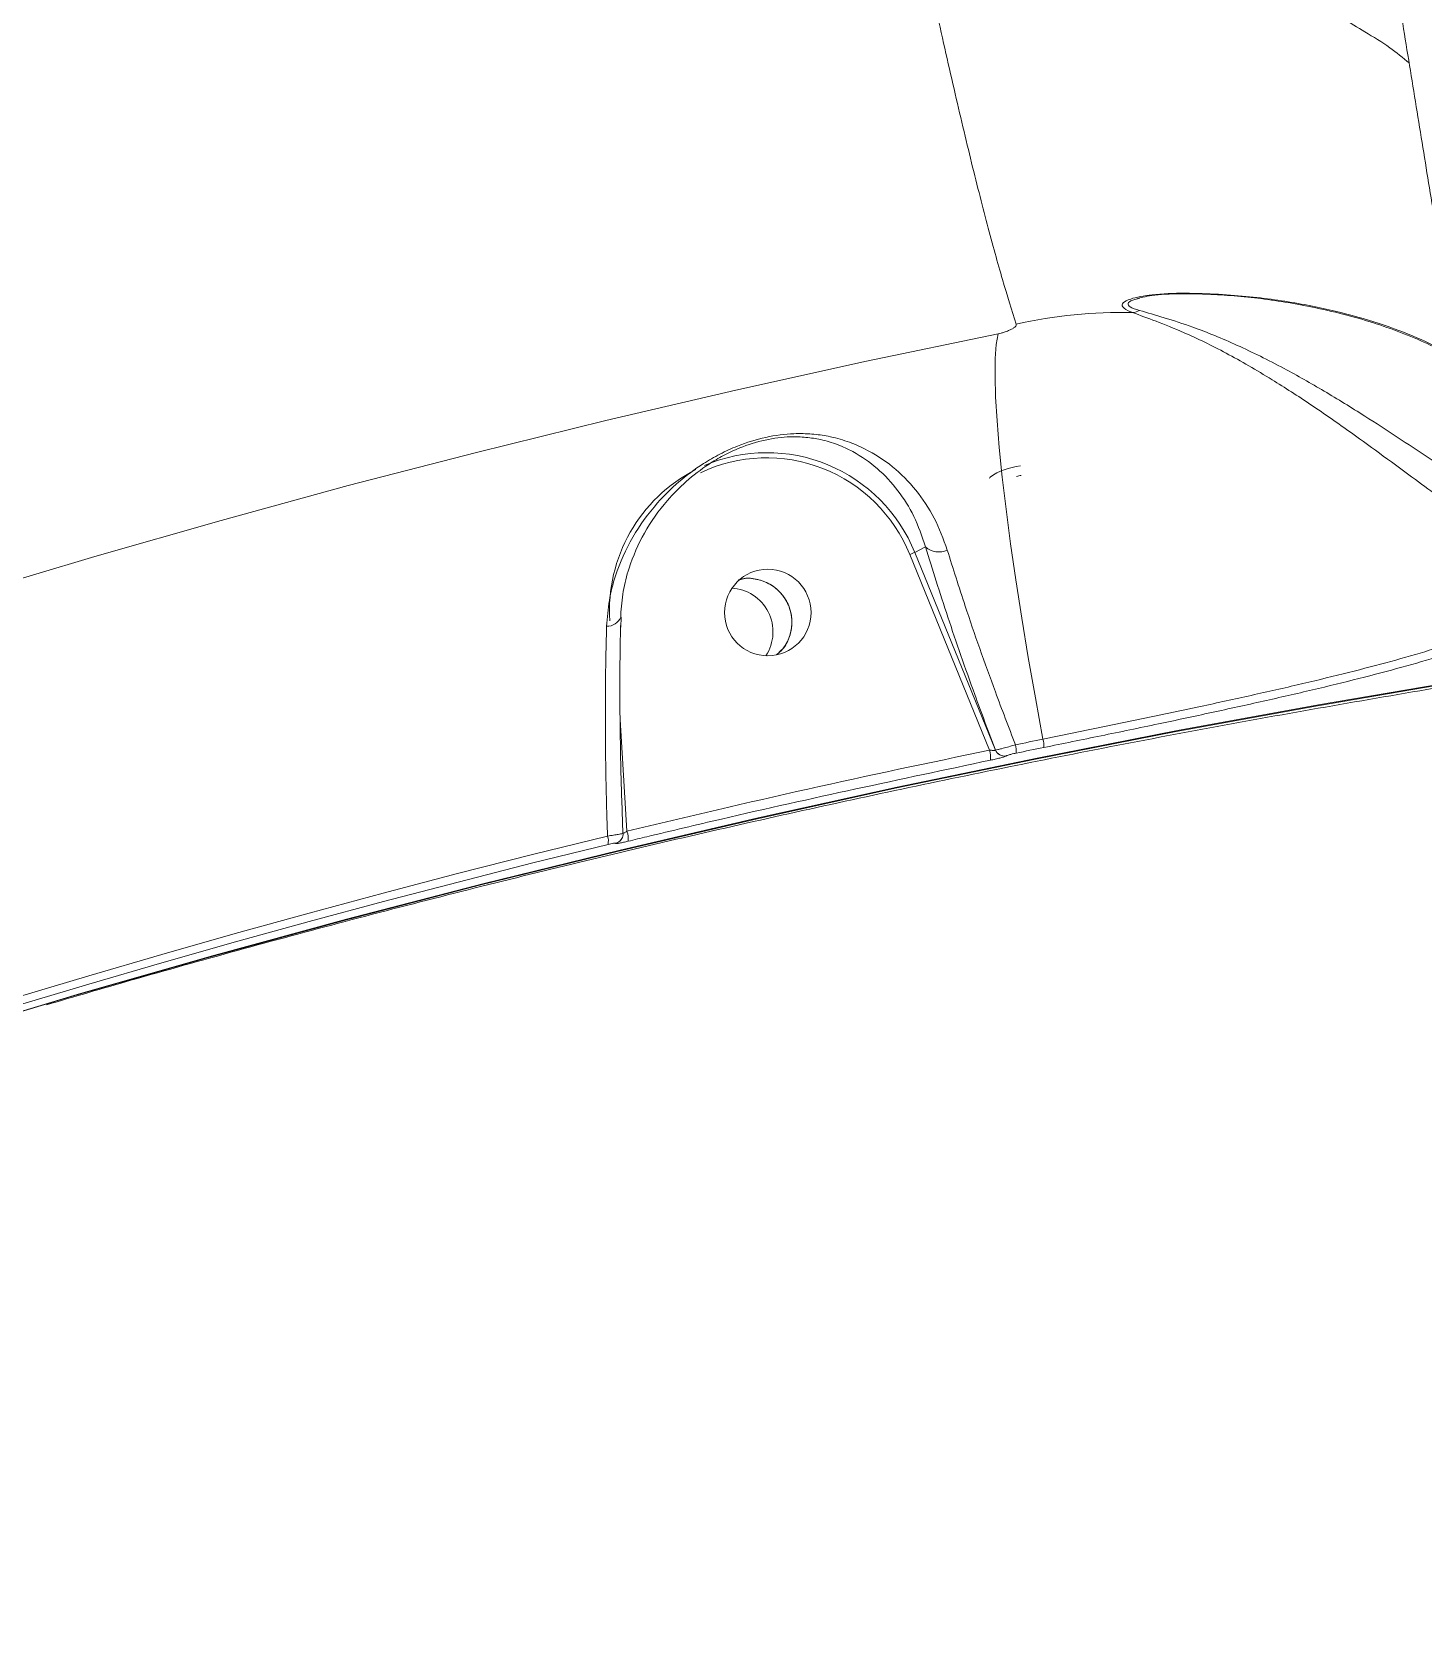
# Model space of a CAD drawing. Header units: millimetres. Extents: x -6104 to 7803, y -6013 to 4803.
# Drawn here: x 1956.2 to 2099.9, y 1914.7 to 2079.1 of the extents above; entities that cross this region are included whole.
import ezdxf

# ---------------------------------------------------------------- set-up
doc = ezdxf.new("R2010")
doc.units = ezdxf.units.MM
doc.layers.add('DIKOM_ОБЪЕКТ', color=7, linetype='Continuous')

msp = doc.modelspace()

# ---------------------------------------------------------------- linework, layer by layer
at = {"layer": 'DIKOM_ОБЪЕКТ', "color": 7, "linetype": 'Continuous', "lineweight": 15}
for p, q in [((2070.354, 2051.505), (2070.586, 2051.568)), ((2046.82, 2025.094), (2055.067, 2004.894)), ((2048.47, 2025.885), (2047.34, 2025.311)), ((2055.671, 2004.905), (2047.34, 2025.311)), ((2017.011, 2018.631), (2016.987, 2017.584)), ((2017.623, 1996.515), (2016.912, 2008.075)), ((2055.674, 2004.908), (2055.671, 2004.905)), ((2056.797, 2004.303), (2056.8, 2004.306)), ((2016.461, 1995.279), (2016.457, 1995.276)), ((2017.205, 1996.3), (2017.198, 1996.294))]:
    msp.add_line(p, q, dxfattribs=at)
at = {"layer": 'DIKOM_ОБЪЕКТ', "color": 7, "linetype": 'Continuous', "lineweight": 15, "flags": 128}
for points in [[(2055.955, 2047.895), (2042.373, 2045.064), (2028.861, 2042.079), (2015.429, 2038.94), (2002.084, 2035.65), (1988.836, 2032.212), (1975.694, 2028.626), (1962.664, 2024.896), (1949.757, 2021.024), (1936.98, 2017.013), (1924.342, 2012.865), (1915.208, 2009.751)], [(2055.955, 2047.895), (2055.764, 2046.802), (2055.657, 2045.345), (2055.635, 2043.534), (2055.698, 2041.384), (2055.845, 2038.912), (2056.076, 2036.136), (2056.388, 2033.08), (2056.78, 2029.765), (2057.248, 2026.218), (2057.789, 2022.467), (2058.397, 2018.541), (2059.07, 2014.471), (2059.8, 2010.287), (2060.583, 2006.024)], [(2016.981, 2018.839), (2016.997, 2018.646), (2016.996, 2018.632)], [(2108.93, 2012.921), (2103.641, 2012.062), (2089.037, 2009.571), (2074.479, 2006.907), (2059.978, 2004.074), (2045.542, 2001.072), (2031.182, 1997.905), (2016.906, 1994.573), (2002.724, 1991.08), (1988.646, 1987.427), (1974.68, 1983.617), (1960.836, 1979.652), (1947.122, 1975.535), (1933.549, 1971.269), (1920.123, 1966.857), (1906.856, 1962.3), (1893.754, 1957.604), (1883.087, 1953.629)], [(1890.387, 1956.363), (1893.085, 1957.355), (1906.226, 1962.067), (1919.534, 1966.637), (1933, 1971.063), (1946.615, 1975.342), (1960.369, 1979.471), (1974.255, 1983.447), (1988.263, 1987.269), (2002.384, 1990.933), (2016.609, 1994.437), (2030.928, 1997.778), (2045.331, 2000.955), (2059.81, 2003.966), (2074.356, 2006.808), (2088.957, 2009.479), (2103.606, 2011.979), (2108.944, 2012.845)], [(2060.583, 2006.024), (2060.229, 2005.952), (2059.874, 2005.88), (2059.519, 2005.808), (2059.164, 2005.736), (2058.809, 2005.663), (2058.455, 2005.591), (2058.1, 2005.519), (2057.746, 2005.446)], [(2057.829, 2004.591), (2058.184, 2004.664), (2058.538, 2004.736), (2058.893, 2004.808), (2059.248, 2004.881), (2059.603, 2004.953), (2059.958, 2005.025), (2060.314, 2005.097), (2060.669, 2005.169)], [(2015.611, 1996.018), (2007.856, 1994.104), (2000.131, 1992.141), (1992.44, 1990.129), (1984.783, 1988.068), (1977.161, 1985.96), (1969.577, 1983.805), (1962.032, 1981.603), (1954.528, 1979.354)], [(1954.537, 1978.48), (1962.047, 1980.73), (1969.597, 1982.934), (1977.186, 1985.091), (1984.813, 1987.201), (1992.476, 1989.262), (2000.173, 1991.276), (2007.903, 1993.24), (2015.664, 1995.156)]]:
    msp.add_lwpolyline(points, dxfattribs=at)
at = {"layer": 'DIKOM_ОБЪЕКТ', "color": 7, "linetype": 'Continuous', "lineweight": 15}
msp.add_circle((2032.165, 2019.105), 4.471, dxfattribs=at)
for centre, radius, start, end in [((2068.804, 1999.137), 50.956, 88.83092, 102.43464), ((2069.696, 2051.782), 1.707, 274.96508, 299.95702), ((2032.034, 2019.147), 15.937, 21.90882, 115.35565), ((2032.088, 2019.175), 16.44, 21.91644, 113.13918), ((2032.157, 2019.316), 16.34, 117.07365, 183.68811), ((2060.229, 2024.467), 9, 102.03271, 105.25951), ((2040.49, 2040.956), 17.079, 291.75684, 293.64702), ((2049.831, 2027.393), 2.031, 227.93216, 295.47056), ((2028.184, 2017.117), 4.519, 326.74547, 87.14184), ((2015.547, 2019.269), 1.582, 269.06519, 336.25242), ((2055.28, 2004.775), 2.555, 355.86525, 15.21894), ((2058.001, 2005.335), 2.673, 356.43994, 14.93377), ((2052.752, 2004.176), 2.424, 352.42349, 17.22041), ((2056.6, 2005.288), 1.005, 202.40895, 281.29315), ((2056.603, 2005.291), 1.005, 202.40712, 281.30442), ((2014.12, 1995.494), 1.581, 347.66653, 19.3618), ((2016.224, 1996.23), 0.981, 283.75034, 310.06347), ((2016.228, 1996.23), 0.979, 283.7297, 310.16452), ((2016.218, 1996.232), 0.987, 310.22839, 328.97455), ((2015.39, 1995.728), 2.367, 354.12498, 19.42555)]:
    msp.add_arc(centre, radius, start, end, dxfattribs=at)
for points, knots in [([(2160.838, 1915.473), (2160.738, 1915.446), (2159.632, 1915.145), (2157.463, 1914.873), (2154.396, 1914.682), (2151.382, 1914.83), (2148.466, 1915.255), (2145.675, 1915.942), (2143.037, 1916.861), (2140.579, 1917.975), (2138.325, 1919.243), (2136.292, 1920.62), (2134.488, 1922.059), (2132.909, 1923.519), (2131.539, 1924.964), (2130.358, 1926.376), (2129.337, 1927.741), (2128.452, 1929.061), (2127.675, 1930.344), (2126.983, 1931.606), (2126.355, 1932.866), (2125.771, 1934.155), (2125.208, 1935.519), (2124.636, 1937.042), (2124.004, 1938.897), (2123.255, 1941.34), (2122.461, 1944.227), (2121.646, 1947.447), (2120.856, 1950.765), (2120.05, 1954.325), (2119.213, 1958.179), (2118.363, 1962.231), (2117.492, 1966.51), (2116.592, 1971.045), (2115.662, 1975.84), (2114.701, 1980.898), (2113.706, 1986.224), (2112.678, 1991.826), (2111.618, 1997.686), (2110.526, 2003.811), (2109.402, 2010.194), (2108.244, 2016.853), (2107.052, 2023.777), (2105.83, 2030.948), (2104.582, 2038.34), (2103.31, 2045.951), (2102.008, 2053.799), (2100.677, 2061.897), (2099.315, 2070.245), (2097.926, 2078.816), (2096.511, 2087.613), (2095.069, 2096.638), (2093.602, 2105.878), (2092.113, 2115.312), (2090.603, 2124.937), (2089.072, 2134.758), (2087.517, 2144.784), (2085.942, 2154.989), (2084.353, 2165.345), (2082.752, 2175.834), (2081.133, 2186.485), (2079.498, 2197.302), (2077.844, 2208.288), (2076.179, 2219.407), (2074.501, 2230.661), (2072.809, 2242.053), (2071.106, 2253.578), (2069.395, 2265.202), (2067.678, 2276.915), (2065.957, 2288.709), (2064.228, 2300.604), (2062.494, 2312.583), (2060.758, 2324.626), (2059.021, 2336.717), (2057.288, 2348.835), (2055.557, 2360.988), (2053.826, 2373.188), (2052.091, 2385.46), (2050.355, 2397.796), (2048.619, 2410.178), (2046.885, 2422.59), (2045.156, 2435.016), (2043.435, 2447.438), (2041.724, 2459.838), (2040.024, 2472.198), (2038.34, 2484.502), (2036.672, 2496.735), (2035.022, 2508.883), (2033.391, 2520.956), (2031.77, 2532.988), (2030.16, 2545), (2028.561, 2556.984), (2026.977, 2568.905), (2025.413, 2580.726), (2023.874, 2592.413), (2022.362, 2603.955), (2020.871, 2615.384), (2019.402, 2626.707), (2017.954, 2637.921), (2016.532, 2648.998), (2015.134, 2659.941), (2013.761, 2670.75), (2012.415, 2681.412), (2011.098, 2691.903), (2009.81, 2702.226), (2008.551, 2712.394), (2007.318, 2722.407), (2006.118, 2732.229), (2004.953, 2741.827), (2003.827, 2751.182), (2002.734, 2760.333), (2001.674, 2769.287), (2000.647, 2778.045), (1999.656, 2786.576), (1998.702, 2794.882), (1997.783, 2802.965), (1996.899, 2810.827), (1996.056, 2818.433), (1995.253, 2825.786), (1994.488, 2832.887), (1993.76, 2839.757), (1993.072, 2846.372), (1992.426, 2852.714), (1991.824, 2858.757), (1991.263, 2864.535), (1990.742, 2870.056), (1990.261, 2875.33), (1989.822, 2880.329), (1989.425, 2885.058), (1989.071, 2889.525), (1988.759, 2893.735), (1988.49, 2897.687), (1988.266, 2901.391), (1988.085, 2904.874), (1987.952, 2908.189), (1987.87, 2911.421), (1987.86, 2914.388), (1987.929, 2916.961), (1988.059, 2919.029), (1988.225, 2920.731), (1988.428, 2922.239), (1988.683, 2923.716), (1989.001, 2925.195), (1989.397, 2926.706), (1989.888, 2928.272), (1990.497, 2929.91), (1991.251, 2931.633), (1992.18, 2933.44), (1993.313, 2935.317), (1994.673, 2937.236), (1996.278, 2939.157), (1998.131, 2941.027), (2000.22, 2942.793), (2002.524, 2944.404), (2005.014, 2945.818), (2007.747, 2947.04), (2010.686, 2948.022), (2013.78, 2948.669), (2015.868, 2948.97), (2016.905, 2948.984), (2016.911, 2948.984)], [0, 0, 0, 0, 0.0002068, 0.0022859, 0.0043257, 0.0063293, 0.0082993, 0.0102376, 0.0121447, 0.01402, 0.015862, 0.0176692, 0.0194435, 0.0211942, 0.0229405, 0.0247067, 0.0265243, 0.0284371, 0.0304974, 0.0327684, 0.0353293, 0.0382848, 0.0417846, 0.0460632, 0.0515452, 0.0592115, 0.0696141, 0.0785634, 0.0869795, 0.0958944, 0.1044129, 0.1126703, 0.1208347, 0.1289275, 0.1369533, 0.1449344, 0.1528885, 0.1608305, 0.1687737, 0.176647, 0.1845238, 0.1924242, 0.2003318, 0.2082243, 0.2160822, 0.2238875, 0.2316743, 0.2395262, 0.247365, 0.2551985, 0.2630343, 0.2708779, 0.278737, 0.286584, 0.2943911, 0.3022287, 0.310082, 0.3179349, 0.3257679, 0.3335657, 0.3413397, 0.3491775, 0.3570018, 0.3648204, 0.3726409, 0.3804685, 0.3883108, 0.3961612, 0.4039601, 0.4117713, 0.4195921, 0.4274155, 0.4352317, 0.4430333, 0.4508236, 0.4585758, 0.4663478, 0.474148, 0.4819714, 0.4898125, 0.4976658, 0.5055257, 0.5133861, 0.5212398, 0.5290816, 0.5369057, 0.5447071, 0.5524809, 0.5602279, 0.5679865, 0.5757951, 0.5836331, 0.5914843, 0.5993297, 0.6071499, 0.6149291, 0.6226957, 0.6305121, 0.6383193, 0.6461248, 0.653935, 0.6617562, 0.6695971, 0.6774227, 0.6852283, 0.6930752, 0.7009432, 0.7088107, 0.716652, 0.7244475, 0.7322156, 0.7400569, 0.7478882, 0.7557171, 0.7635504, 0.7713943, 0.7792567, 0.7871446, 0.7949593, 0.80282, 0.8107088, 0.8186081, 0.826497, 0.8343565, 0.8421527, 0.8500779, 0.8580074, 0.8659511, 0.8739223, 0.8819369, 0.8900141, 0.8981756, 0.9063666, 0.9147325, 0.9233442, 0.9323628, 0.9422166, 0.950345, 0.9561241, 0.9601714, 0.9635623, 0.9664334, 0.9689246, 0.9711411, 0.9731649, 0.9750614, 0.9768847, 0.9786788, 0.9804716, 0.9822831, 0.9841265, 0.9860028, 0.9879053, 0.9898257, 0.9917568, 0.9936938, 0.9958294, 0.9979294, 0.9999886, 1, 1, 1, 1]), ([(2160.815, 1915.56), (2160.751, 1915.518), (2160.508, 1915.359), (2159.947, 1916.001), (2159.131, 1917.532), (2158.169, 1920.083), (2157.081, 1923.555), (2155.879, 1927.923), (2154.565, 1933.149), (2153.147, 1939.19), (2151.615, 1946.082), (2149.957, 1953.887), (2148.171, 1962.63), (2146.259, 1972.321), (2144.242, 1982.853), (2142.143, 1994.099), (2139.969, 2006.02), (2137.727, 2018.567), (2135.401, 2031.828), (2132.971, 2045.912), (2130.438, 2060.826), (2127.803, 2076.565), (2125.097, 2092.954), (2122.352, 2109.79), (2119.573, 2127.032), (2116.768, 2144.631), (2113.915, 2162.723), (2110.991, 2181.454), (2108, 2200.815), (2104.943, 2220.788), (2101.858, 2241.145), (2098.779, 2261.651), (2095.712, 2282.267), (2092.662, 2302.95), (2089.605, 2323.856), (2086.519, 2345.147), (2083.408, 2366.799), (2080.279, 2388.784), (2077.166, 2410.848), (2073.949, 2433.859), (2070.639, 2457.781), (2067.247, 2482.558), (2063.882, 2507.397), (2060.554, 2532.236), (2057.272, 2557.009), (2054.229, 2580.238), (2051.419, 2601.922), (2048.833, 2622.089), (2046.316, 2641.929), (2043.85, 2661.59), (2041.44, 2681.027), (2039.094, 2700.2), (2036.839, 2718.883), (2034.7, 2736.856), (2032.678, 2754.104), (2030.772, 2770.629), (2028.965, 2786.572), (2027.245, 2802.049), (2025.618, 2817.011), (2024.09, 2831.418), (2022.68, 2845.099), (2021.401, 2857.908), (2020.255, 2869.844), (2019.237, 2880.918), (2018.339, 2891.218), (2017.556, 2900.812), (2016.893, 2909.653), (2016.356, 2917.704), (2015.949, 2924.867), (2015.675, 2931.067), (2015.53, 2936.317), (2015.511, 2940.648), (2015.62, 2944.093), (2015.854, 2946.694), (2016.234, 2948.309), (2016.592, 2949.032), (2016.859, 2948.915), (2016.912, 2948.891)], [0, 0, 0, 0, 0.0047759, 0.0179822, 0.0315673, 0.0451651, 0.0587629, 0.0723481, 0.0855747, 0.0988127, 0.1120506, 0.1252771, 0.1388891, 0.1525137, 0.1661382, 0.1797502, 0.1929779, 0.206217, 0.2194561, 0.2326838, 0.2462961, 0.2599209, 0.2735457, 0.287158, 0.3003685, 0.3135905, 0.3268124, 0.3400229, 0.353616, 0.3672216, 0.3808272, 0.3944203, 0.407632, 0.4208551, 0.4340782, 0.4472899, 0.4608853, 0.474493, 0.4881008, 0.5016961, 0.5169789, 0.5322704, 0.5475532, 0.5631661, 0.5787883, 0.5944011, 0.6076301, 0.6208704, 0.6341108, 0.6473398, 0.6609532, 0.6745791, 0.688205, 0.7018184, 0.7150247, 0.7282423, 0.74146, 0.7546662, 0.7682548, 0.7818558, 0.7954567, 0.8090453, 0.8222732, 0.8355126, 0.848752, 0.8619799, 0.875594, 0.8892206, 0.9028473, 0.9164615, 0.9296849, 0.9429198, 0.9561546, 0.9693778, 0.9829873, 0.9966093, 1, 1, 1, 1]), ([(1979.8, 2566.57), (1980.467, 2560.675), (1981.802, 2548.885), (1983.889, 2530.719), (1986.034, 2512.236), (1988.319, 2492.786), (1990.738, 2472.453), (1993.292, 2451.283), (1995.922, 2429.798), (1998.626, 2408.063), (2001.4, 2386.152), (2004.158, 2364.775), (2006.892, 2343.999), (2009.595, 2323.872), (2012.345, 2303.838), (2015.137, 2283.972), (2017.963, 2264.352), (2020.824, 2244.997), (2023.71, 2226.005), (2026.626, 2207.369), (2029.524, 2189.392), (2032.335, 2172.495), (2035.035, 2156.762), (2037.616, 2142.177), (2040.149, 2128.316), (2042.62, 2115.256), (2045.014, 2103.058), (2047.263, 2092.052), (2049.36, 2082.223), (2051.306, 2073.535), (2053.142, 2065.777), (2054.851, 2059.037), (2056.44, 2053.257), (2057.368, 2050.35), (2057.832, 2048.897)], [0, 0, 0, 0, 0.0283335, 0.0566671, 0.0852828, 0.1138983, 0.1455323, 0.1771904, 0.2088241, 0.2413902, 0.2739832, 0.3065486, 0.3371874, 0.3678491, 0.3984873, 0.4300099, 0.4615581, 0.4930803, 0.525743, 0.5584056, 0.5915373, 0.6246692, 0.6557872, 0.6869297, 0.718048, 0.7500731, 0.7821242, 0.8141497, 0.844705, 0.8752823, 0.9058378, 0.9372173, 0.9686205, 1, 1, 1, 1]), ([(1916.885, 2014.338), (1917.161, 2014.597), (1919.652, 2016.927), (1923.966, 2022.14), (1929.768, 2030.026), (1935.252, 2039.137), (1940.377, 2049.425), (1945.042, 2060.986), (1949.104, 2073.559), (1952.518, 2087.15), (1955.247, 2101.735), (1957.205, 2116.833), (1958.423, 2132.347), (1958.947, 2148.178), (1958.795, 2164.755), (1957.933, 2182.052), (1956.343, 2200.026), (1954.008, 2218.68), (1950.9, 2237.966), (1946.987, 2257.932), (1942.302, 2278.286), (1936.97, 2298.541), (1931.08, 2318.521), (1924.709, 2338.151), (1917.69, 2357.983), (1910.026, 2377.958), (1901.733, 2398.009), (1893.05, 2417.58), (1884.034, 2436.621), (1874.741, 2455.091), (1864.974, 2473.409), (1854.74, 2491.495), (1844.092, 2509.337), (1836.733, 2520.805), (1833.055, 2526.537)], [0, 0, 0, 0, 0.00362333, 0.03267751, 0.06202086, 0.09136412, 0.12380246, 0.1562658, 0.18870386, 0.22209805, 0.25551995, 0.28891367, 0.3203315, 0.35177295, 0.38319047, 0.41551451, 0.44786506, 0.48018897, 0.51368225, 0.54717551, 0.58114976, 0.61512431, 0.64703362, 0.67896806, 0.71087771, 0.74371715, 0.77658352, 0.80942335, 0.8407557, 0.87211054, 0.90344315, 0.93562061, 0.96782235, 1, 1, 1, 1]), ([(2070.675, 2105.499), (2068.975, 2105.392), (2066.397, 2105.23), (2063.136, 2104.404), (2061.015, 2103.639), (2059.277, 2102.766), (2057.94, 2101.831), (2057.003, 2100.707), (2056.895, 2099.516), (2057.548, 2098.496), (2058.539, 2097.647), (2059.899, 2096.773), (2061.642, 2095.845), (2064.469, 2094.501), (2068.336, 2092.759), (2073.292, 2090.463), (2077.987, 2088.133), (2082.263, 2085.858), (2085.743, 2083.895), (2088.859, 2082.063), (2091.525, 2080.452), (2093.078, 2079.527), (2093.831, 2079.079)], [0, 0, 0, 0, 0.0866953, 0.1314022, 0.1760763, 0.2081996, 0.2409027, 0.2744224, 0.3082533, 0.3377444, 0.3650538, 0.3930364, 0.432878, 0.4727631, 0.5545445, 0.6396949, 0.7264134, 0.7889976, 0.8528485, 0.9020912, 0.9525889, 1, 1, 1, 1]), ([(2093.831, 2079.079), (2094.713, 2078.545), (2096.371, 2077.543), (2097.757, 2076.4), (2098.406, 2075.865)], [0, 0, 0, 0, 0.5321512, 1, 1, 1, 1]), ([(2075.279, 2052.093), (2074.094, 2052.069), (2072.439, 2052.036), (2070.627, 2051.75), (2069.522, 2051.478), (2068.741, 2051.099), (2068.706, 2050.619), (2069.316, 2050.288), (2069.788, 2050.104), (2069.844, 2050.082)], [0, 0, 0, 0, 0.2865086, 0.400268, 0.5162968, 0.6574591, 0.7993869, 0.9763494, 1, 1, 1, 1]), ([(2070.549, 2050.304), (2070.178, 2050.423), (2069.511, 2050.639), (2069.281, 2051.014), (2069.622, 2051.327), (2070.176, 2051.462), (2070.354, 2051.505)], [0, 0, 0, 0, 0.3359427, 0.6054019, 0.8738625, 1, 1, 1, 1]), ([(2075.547, 2052.008), (2075.353, 2052.016), (2074.534, 2052.051), (2073.261, 2051.988), (2071.893, 2051.86), (2070.967, 2051.702), (2070.468, 2051.582), (2070.356, 2051.541), (2070.347, 2051.538)], [0, 0, 0, 0, 0.0917783, 0.387411, 0.6430677, 0.8381109, 0.9870407, 1, 1, 1, 1]), ([(2103.41, 2045.362), (2102.478, 2045.881), (2100.519, 2046.973), (2096.901, 2048.456), (2092.643, 2049.822), (2087.712, 2050.958), (2082.978, 2051.646), (2078.765, 2051.999), (2076.441, 2052.062), (2075.279, 2052.093)], [0, 0, 0, 0, 0.1502613, 0.3158081, 0.4854993, 0.655099, 0.8255632, 0.9127985, 1, 1, 1, 1]), ([(2075.279, 2052.093), (2075.298, 2052.084), (2075.388, 2052.04), (2075.482, 2052.037), (2075.557, 2052.034)], [0, 0, 0, 0, 0.2018055, 1, 1, 1, 1]), ([(2103.439, 2045.19), (2103.253, 2045.307), (2102.398, 2045.844), (2100.566, 2046.758), (2097.967, 2047.9), (2095.082, 2048.932), (2092.041, 2049.826), (2088.99, 2050.552), (2086.023, 2051.116), (2083.204, 2051.529), (2080.408, 2051.816), (2077.886, 2051.989), (2076.23, 2052.02), (2075.557, 2052.032)], [0, 0, 0, 0, 0.0328865, 0.1509976, 0.2763445, 0.3960249, 0.5107346, 0.6214266, 0.7135214, 0.7980516, 0.8764219, 0.9497682, 1, 1, 1, 1]), ([(2069.844, 2050.082), (2070.62, 2049.802), (2072.192, 2049.236), (2075.499, 2047.908), (2079.494, 2045.965), (2083.927, 2043.405), (2088.286, 2040.578), (2092.153, 2037.881), (2095.777, 2035.247), (2098.848, 2032.976), (2101.625, 2030.937), (2103.766, 2029.397), (2104.975, 2028.577), (2105.442, 2028.261)], [0, 0, 0, 0, 0.088909, 0.1801275, 0.3049748, 0.433463, 0.5379149, 0.6451627, 0.72941, 0.8158741, 0.8847877, 0.9555214, 1, 1, 1, 1]), ([(2105.72, 2031.612), (2105.626, 2031.671), (2104.79, 2032.193), (2103.04, 2033.344), (2100.279, 2035.177), (2097.183, 2037.233), (2093.547, 2039.591), (2089.615, 2042.011), (2085.186, 2044.524), (2080.598, 2046.788), (2076.494, 2048.477), (2073.021, 2049.595), (2071.372, 2050.068), (2070.549, 2050.304)], [0, 0, 0, 0, 0.0090098, 0.080173, 0.1514054, 0.2391183, 0.3269211, 0.4371354, 0.5474465, 0.6808874, 0.8143697, 0.9073207, 1, 1, 1, 1]), ([(2057.832, 2048.897), (2057.835, 2048.846), (2057.842, 2048.738), (2057.663, 2048.557), (2057.377, 2048.379), (2057.029, 2048.216), (2056.647, 2048.076), (2056.271, 2047.965), (2056.057, 2047.918), (2055.955, 2047.895)], [0, 0, 0, 0, 0.1944046, 0.4037226, 0.553907, 0.6910395, 0.8350565, 0.9218982, 1, 1, 1, 1]), ([(2050.704, 2025.559), (2050.289, 2026.689), (2049.446, 2028.981), (2047.5, 2031.839), (2045.112, 2034.259), (2042.683, 2035.845), (2040.399, 2036.813), (2038.577, 2037.311), (2036.728, 2037.571), (2034.611, 2037.622), (2031.963, 2037.291), (2029.318, 2036.465), (2027.187, 2035.483), (2025.107, 2034.276), (2022.898, 2032.616), (2020.392, 2030.131), (2018.084, 2026.938), (2016.541, 2023.493), (2015.722, 2020.359), (2015.589, 2018.581), (2015.522, 2017.687)], [0, 0, 0, 0, 0.0717902, 0.14563, 0.2211701, 0.2985183, 0.3406384, 0.383295, 0.4161017, 0.4496147, 0.4986444, 0.547794, 0.5804517, 0.6139734, 0.6704391, 0.7283203, 0.8119552, 0.8980742, 0.9486883, 1, 1, 1, 1]), ([(2016.981, 2018.839), (2017.045, 2019.663), (2017.175, 2021.321), (2017.92, 2024.196), (2019.324, 2027.403), (2021.398, 2030.347), (2023.692, 2032.681), (2025.669, 2034.21), (2027.574, 2035.344), (2029.481, 2036.246), (2031.895, 2037.013), (2034.268, 2037.295), (2036.143, 2037.226), (2037.778, 2036.965), (2039.396, 2036.478), (2041.397, 2035.558), (2043.542, 2034.054), (2045.625, 2031.801), (2047.35, 2029.114), (2048.094, 2026.97), (2048.47, 2025.885)], [0, 0, 0, 0, 0.0515549, 0.1037773, 0.189072, 0.2766016, 0.3332114, 0.3909232, 0.4225517, 0.4549584, 0.5012663, 0.5475071, 0.5791757, 0.6117651, 0.6537265, 0.6963, 0.7731206, 0.8516239, 0.9249657, 1, 1, 1, 1]), ([(2058.257, 2034.264), (2057.124, 2034.022), (2055.945, 2033.771), (2055.067, 2033.015), (2055.033, 2032.986)], [0, 0, 0, 0, 0.961801, 1, 1, 1, 1]), ([(2048.47, 2025.885), (2048.826, 2024.714), (2049.538, 2022.371), (2050.76, 2018.615), (2052.092, 2014.7), (2053.711, 2010.128), (2054.954, 2006.823), (2055.674, 2004.908)], [0, 0, 0, 0, 0.1825605, 0.3651175, 0.5530298, 0.7409443, 1, 1, 1, 1]), ([(2057.746, 2005.446), (2057.045, 2007.275), (2055.755, 2010.641), (2054.037, 2015.422), (2052.323, 2020.394), (2051.3, 2023.658), (2050.704, 2025.559)], [0, 0, 0, 0, 0.2580798, 0.4750072, 0.6940746, 1, 1, 1, 1]), ([(2033.058, 2014.755), (2033.278, 2014.932), (2033.89, 2015.424), (2034.479, 2016.616), (2034.743, 2018.116), (2034.476, 2019.637), (2033.731, 2020.981), (2032.582, 2022.013), (2031.173, 2022.577), (2029.941, 2022.719), (2029.286, 2022.499), (2029.106, 2022.439)], [0, 0, 0, 0, 0.0708443, 0.1967633, 0.3226967, 0.4486197, 0.5745462, 0.7004683, 0.8263946, 0.952319, 1, 1, 1, 1]), ([(2029.132, 2022.471), (2029.208, 2022.501), (2029.75, 2022.711), (2030.883, 2022.626), (2032.323, 2022.166), (2033.537, 2021.208), (2034.367, 2019.916), (2034.731, 2018.416), (2034.57, 2016.898), (2034.01, 2015.596), (2033.36, 2015.008), (2033.083, 2014.758)], [0, 0, 0, 0, 0.02067415, 0.14718172, 0.27371115, 0.40022472, 0.52673558, 0.65324668, 0.77976021, 0.90627882, 1, 1, 1, 1]), ([(2015.522, 2017.687), (2015.489, 2016.476), (2015.424, 2014.055), (2015.385, 2010.171), (2015.391, 2006.123), (2015.446, 2002.036), (2015.526, 1998.651), (2015.59, 1996.675), (2015.611, 1996.018)], [0, 0, 0, 0, 0.1827972, 0.3655932, 0.5537459, 0.7419, 0.9141899, 1, 1, 1, 1]), ([(2017.205, 1996.3), (2017.131, 1998.36), (2017.005, 2001.871), (2016.915, 2006.705), (2016.882, 2010.874), (2016.895, 2014.583), (2016.941, 2016.819), (2016.961, 2017.759)], [0, 0, 0, 0, 0.2731918, 0.465731, 0.6582656, 0.8564242, 1, 1, 1, 1]), ([(2108.045, 2018.02), (2107.58, 2017.797), (2106.312, 2017.189), (2103.633, 2016.203), (2100.088, 2015.059), (2096.065, 2013.917), (2091.646, 2012.775), (2086.871, 2011.63), (2081.817, 2010.483), (2075.743, 2009.16), (2068.613, 2007.657), (2063.26, 2006.568), (2060.583, 2006.024)], [0, 0, 0, 0, 0.05509662, 0.15034244, 0.24556179, 0.34108767, 0.43631017, 0.53151875, 0.62703198, 0.7222381, 0.86111794, 1, 1, 1, 1]), ([(2060.669, 2005.169), (2062.645, 2005.57), (2066.598, 2006.373), (2072.417, 2007.584), (2078.028, 2008.778), (2083.369, 2009.951), (2088.477, 2011.123), (2093.275, 2012.29), (2097.703, 2013.456), (2101.726, 2014.622), (2105.188, 2015.791), (2107.354, 2016.586), (2108.19, 2016.994), (2108.219, 2017.009)], [0, 0, 0, 0, 0.1039984, 0.2079922, 0.3063963, 0.4051151, 0.5035155, 0.6019972, 0.7007955, 0.7992773, 0.8977128, 0.9964639, 1, 1, 1, 1]), ([(2108.992, 2012.564), (2107.829, 2012.381), (2102.657, 2011.57), (2093.502, 2010.016), (2081.54, 2007.901), (2069.63, 2005.668), (2057.78, 2003.33), (2046, 2000.888), (2034.302, 1998.345), (2022.695, 1995.703), (2011.189, 1992.966), (1999.795, 1990.138), (1988.52, 1987.222), (1977.381, 1984.22), (1967.092, 1981.349), (1960.578, 1979.442), (1957.683, 1978.594)], [0, 0, 0, 0, 0.0222912, 0.09916, 0.1760024, 0.2528013, 0.3295402, 0.4062053, 0.4827811, 0.5592484, 0.6355949, 0.7118028, 0.7878561, 0.8637413, 0.9394392, 1, 1, 1, 1]), ([(2057.746, 2005.446), (2057.571, 2005.395), (2057.182, 2005.28), (2056.69, 2005.144), (2056.24, 2005.025), (2055.886, 2004.94), (2055.72, 2004.91), (2055.679, 2004.908), (2055.674, 2004.908)], [0, 0, 0, 0, 0.1805515, 0.4029349, 0.5310113, 0.749634, 0.966401, 1, 1, 1, 1]), ([(2055.067, 2004.894), (2048.808, 2003.583), (2036.287, 2000.96), (2023.845, 1997.997), (2017.623, 1996.515)], [0, 0, 0, 0, 0.4999169, 1, 1, 1, 1]), ([(2017.745, 1995.485), (2018.387, 1995.641), (2021.598, 1996.419), (2034.03, 1999.373), (2045.885, 2001.889), (2055.154, 2003.856)], [0, 0, 0, 0, 0.0517112, 0.25855, 1, 1, 1, 1]), ([(2055.671, 2004.905), (2055.666, 2004.9), (2055.652, 2004.885), (2055.574, 2004.87), (2055.434, 2004.865), (2055.257, 2004.873), (2055.131, 2004.887), (2055.067, 2004.894)], [0, 0, 0, 0, 0.1277363, 0.3309452, 0.5437999, 0.7681532, 1, 1, 1, 1]), ([(2055.154, 2003.856), (2055.324, 2003.892), (2055.663, 2003.964), (2056.14, 2004.08), (2056.516, 2004.185), (2056.732, 2004.261), (2056.779, 2004.291), (2056.797, 2004.303)], [0, 0, 0, 0, 0.2181991, 0.4367259, 0.6530361, 0.8657491, 1, 1, 1, 1]), ([(2056.8, 2004.306), (2056.802, 2004.307), (2056.817, 2004.32), (2056.893, 2004.354), (2057.065, 2004.408), (2057.29, 2004.469), (2057.54, 2004.53), (2057.739, 2004.572), (2057.829, 2004.591)], [0, 0, 0, 0, 0.0340026, 0.2522487, 0.4705531, 0.5979282, 0.8193107, 1, 1, 1, 1]), ([(2017.198, 1996.294), (2017.201, 1996.291), (2017.208, 1996.285), (2017.02, 1996.247), (2016.689, 1996.188), (2016.242, 1996.114), (2015.822, 1996.05), (2015.611, 1996.018)], [0, 0, 0, 0, 0.1313513, 0.3777232, 0.5233109, 0.7600811, 1, 1, 1, 1]), ([(2015.664, 1995.156), (2015.666, 1995.157), (2015.772, 1995.183), (2015.979, 1995.229), (2016.201, 1995.273), (2016.368, 1995.299), (2016.472, 1995.305), (2016.464, 1995.288), (2016.461, 1995.279)], [0, 0, 0, 0, 0.0042911, 0.2198114, 0.4354919, 0.5682274, 0.7938183, 1, 1, 1, 1]), ([(2016.457, 1995.276), (2016.451, 1995.267), (2016.435, 1995.244), (2016.555, 1995.244), (2016.839, 1995.286), (2017.251, 1995.369), (2017.58, 1995.447), (2017.745, 1995.485)], [0, 0, 0, 0, 0.1342487, 0.3469513, 0.5632195, 0.7817182, 1, 1, 1, 1]), ([(2017.204, 1996.294), (2017.211, 1996.252), (2017.233, 1996.108), (2017.159, 1995.881), (2017.034, 1995.658), (2016.923, 1995.53), (2016.864, 1995.487), (2016.859, 1995.483)], [0, 0, 0, 0, 0.1385103, 0.4660806, 0.7404033, 0.9780147, 1, 1, 1, 1]), ([(2017.623, 1996.515), (2017.569, 1996.482), (2017.465, 1996.416), (2017.329, 1996.339), (2017.236, 1996.292), (2017.198, 1996.28), (2017.2, 1996.289), (2017.201, 1996.29)], [0, 0, 0, 0, 0.25078759, 0.49370393, 0.72412292, 0.94403655, 1, 1, 1, 1])]:
    msp.add_open_spline(points, degree=3, knots=knots, dxfattribs=at)

doc.saveas('drawing.dxf')
